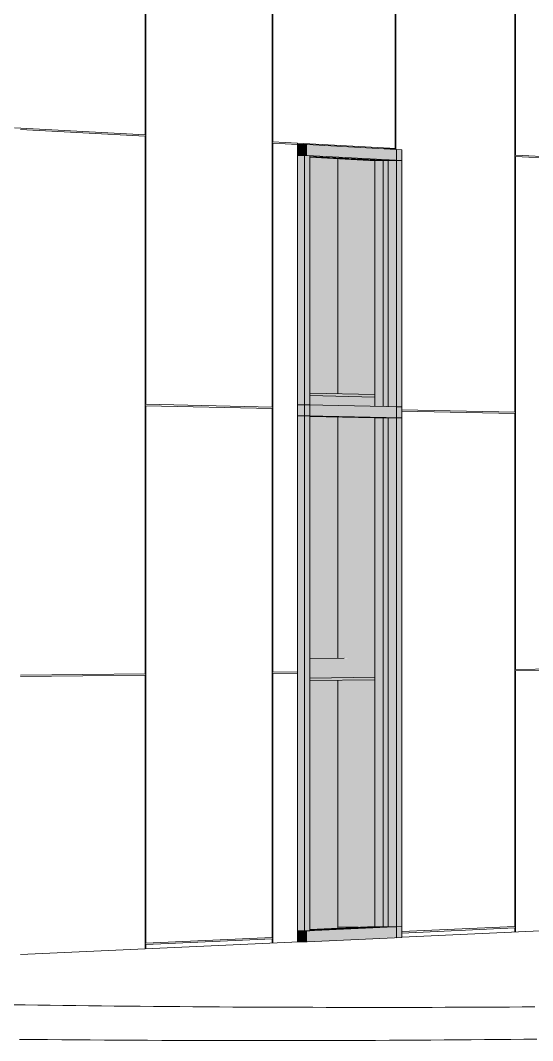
# Model space of a CAD drawing. Header units: inches. Extents: x -2804 to 58974, y -36095 to 66.
# Drawn here: x 58959.8358 to 58959.8801, y 65.9602 to 66.0483 of the extents above; entities that cross this region are included whole.
import ezdxf

# ---------------------------------------------------------------- set-up
doc = ezdxf.new("R2010")
doc.units = ezdxf.units.IN
doc.header["$MEASUREMENT"] = 0
for name, color, linetype, lineweight in [('A-GLAZ-CURT', 52, 'Continuous', 9), ('A-GLAZ-CWMG', 51, 'Continuous', 9), ('A-WALL-PATT', 111, 'Continuous', 13), ('Conc', 7, 'Continuous', 9), ('L-SITE-WALL', 31, 'Continuous', 13), ('S-BEAM', 12, 'Continuous', 9)]:
    doc.layers.add(name, color=color, linetype=linetype, lineweight=lineweight)

# ---------------------------------------------------------------- blocks, each defined once
blk = doc.blocks.new('FP_52-Looking North East Copy 1')
at = {"layer": 'A-WALL-PATT', "lineweight": 9}
for p, q in [((31213.922749, 66.038447), (31213.922749, 66.061587)), ((31213.922807, 66.015185), (31213.922807, 66.061582)), ((31213.933728, 66.014948), (31213.933728, 66.060624)), ((31213.933784, 66.037843), (31213.933784, 66.060619)), ((31213.944368, 66.037263), (31213.944368, 66.059691)), ((31213.944422, 66.03726), (31213.944422, 66.059686)), ((31213.954686, 66.014495), (31213.954686, 66.058785)), ((31213.954739, 66.036695), (31213.954739, 66.058781)), ((31213.922749, 66.038447), (31213.911475, 66.039064)), ((31213.911982, 66.038914), (31213.922749, 66.038326)), ((31213.922749, 65.991925), (31213.922749, 66.038326)), ((31213.935918, 66.037726), (31213.933784, 66.037843)), ((31213.933784, 66.037724), (31213.935918, 66.037607)), ((31213.933784, 65.992052), (31213.933784, 66.037724)), ((31213.964695, 66.03615), (31213.954739, 66.036695)), ((31213.954739, 66.03658), (31213.964695, 66.036036)), ((31213.954739, 65.992293), (31213.954739, 66.03658)), ((31213.933728, 66.014948), (31213.922807, 66.015185)), ((31213.922807, 65.968667), (31213.922807, 66.015064)), ((31213.933728, 66.01483), (31213.922807, 66.015064)), ((31213.933728, 65.969154), (31213.933728, 66.01483)), ((31213.954686, 66.014495), (31213.944918, 66.014706)), ((31213.954686, 66.01438), (31213.944918, 66.01459)), ((31213.954686, 65.97009), (31213.954686, 66.01438)), ((31213.964695, 65.992407), (31213.954739, 65.992293)), ((31213.954739, 65.992178), (31213.964695, 65.992294)), ((31213.922749, 65.991925), (31213.911982, 65.991801)), ((31213.911982, 65.991679), (31213.922749, 65.991804)), ((31213.922749, 65.968543), (31213.922749, 65.991804)), ((31213.935918, 65.992076), (31213.933784, 65.992052)), ((31213.933784, 65.991933), (31213.935918, 65.991958)), ((31213.933784, 65.969038), (31213.933784, 65.991933)), ((31213.954739, 65.969977), (31213.954739, 65.992178)), ((31213.944918, 65.969654), (31213.954686, 65.97009)), ((31213.954686, 65.969975), (31213.944918, 65.969537)), ((31213.954686, 65.969629), (31213.954686, 65.969975)), ((31213.954739, 65.969632), (31213.954739, 65.969977)), ((31213.922749, 65.968182), (31213.922749, 65.968543)), ((31213.922807, 65.968667), (31213.933728, 65.969154)), ((31213.922807, 65.968546), (31213.933728, 65.969035)), ((31213.922807, 65.968184), (31213.922807, 65.968546)), ((31213.933728, 65.968679), (31213.933728, 65.969035)), ((31213.933784, 65.968682), (31213.933784, 65.969038))]:
    blk.add_line(p, q, dxfattribs=at)
blk = doc.blocks.new('FP_55-Looking North East Copy 1')
at = {"layer": 'A-WALL-PATT', "lineweight": 9}
blk.add_line((31213.941151, 65.970034), (31213.93939, 65.970062), dxfattribs=at)

msp = doc.modelspace()

# ---------------------------------------------------------------- hatches: boundary and pattern name
at = {"layer": 'A-GLAZ-CURT', "transparency": 33554458}
for points in [[(58959.867607, 66.014982), (58959.867607, 66.036231), (58959.86083, 66.036561), (58959.860831, 66.036508), (58959.866457, 66.036209), (58959.866457, 66.015008), (58959.867236, 66.01499)], [(58959.86326, 66.016094), (58959.86326, 66.036384), (58959.860852, 66.036513), (58959.860852, 66.016151), (58959.862879, 66.016103)], [(58959.866458, 66.016017), (58959.866458, 66.036209), (58959.863247, 66.036381), (58959.863247, 66.016093), (58959.865222, 66.016046)], [(58959.866457, 66.015008), (58959.866457, 66.016017), (58959.860832, 66.016149), (58959.860831, 66.015131), (58959.86286, 66.015087)], [(58959.86083, 65.969782), (58959.867607, 65.970088), (58959.867607, 66.014025), (58959.86083, 66.014165), (58959.860831, 66.014132), (58959.866457, 66.014016), (58959.866457, 65.970098), (58959.860831, 65.969834)], [(58959.860832, 65.991324), (58959.866457, 65.991395), (58959.866458, 65.993258), (58959.862865, 65.99326), (58959.860836, 65.99324), (58959.860831, 65.991547)]]:
    msp.add_hatch(color=256, dxfattribs=at).paths.add_polyline_path(points, flags=0)
h = msp.add_hatch(color=256, dxfattribs=at)
h.paths.add_polyline_path([(58959.860852, 65.969848), (58959.86326, 65.969954), (58959.86326, 65.991354), (58959.860852, 65.991323), (58959.860852, 65.970084)], flags=0)
h.paths.add_polyline_path([(58959.860852, 65.993239), (58959.86326, 65.993263), (58959.86326, 66.014084), (58959.860852, 66.014134), (58959.860852, 65.993397)], flags=0)
h = msp.add_hatch(color=256, dxfattribs=at)
h.paths.add_polyline_path([(58959.863247, 65.969956), (58959.866458, 65.970117), (58959.866458, 65.991395), (58959.863247, 65.991354), (58959.863247, 65.970068)], flags=0)
h.paths.add_polyline_path([(58959.866458, 65.993258), (58959.866458, 66.014016), (58959.863247, 66.014083), (58959.863247, 65.993264), (58959.863811, 65.993267)], flags=0)
at = {"layer": 'A-GLAZ-CWMG'}
for points in [[(58959.859775, 66.036657), (58959.860384, 66.036669), (58959.860384, 66.037615), (58959.859775, 66.037603), (58959.859775, 66.036657)], [(58959.860384, 65.968772), (58959.860384, 65.969718), (58959.859775, 65.969718), (58959.859775, 65.968782), (58959.859981, 65.968779)]]:
    msp.add_hatch(color=256, dxfattribs=at).paths.add_polyline_path(points, flags=0)
at = {"layer": 'A-GLAZ-CWMG', "lineweight": 5}
for points in [[(58959.860606, 66.036657), (58959.860606, 66.037603), (58959.860384, 66.037615), (58959.860384, 66.036669)], [(58959.868774, 66.036222), (58959.868774, 66.037157), (58959.860606, 66.037603), (58959.860606, 66.036657), (58959.868339, 66.036245)], [(58959.859775, 66.014663), (58959.860384, 66.014668), (58959.860384, 66.036669), (58959.859775, 66.036639), (58959.859775, 66.014668)], [(58959.860828, 66.014658), (58959.860828, 66.036645), (58959.860384, 66.036669), (58959.860384, 66.014668)], [(58959.868339, 66.014966), (58959.868339, 66.036245), (58959.868278, 66.036244), (58959.867607, 66.036222), (58959.867607, 66.014982), (58959.868278, 66.014967)], [(58959.868774, 66.014489), (58959.868774, 66.036222), (58959.868339, 66.036222), (58959.868339, 66.014498)], [(58959.860384, 65.969718), (58959.860384, 66.014668), (58959.859775, 66.014663), (58959.859775, 65.969728), (58959.86009, 65.969723)], [(58959.860384, 65.969718), (58959.860828, 65.96975), (58959.860828, 66.014658), (58959.860384, 66.014653), (58959.860384, 65.96975)], [(58959.868339, 66.01403), (58959.868339, 66.014966), (58959.860828, 66.015109), (58959.860828, 66.014185), (58959.868278, 66.014032)], [(58959.868339, 65.969133), (58959.868774, 65.969164), (58959.868774, 66.014489), (58959.868339, 66.014484), (58959.868339, 65.969163)], [(58959.868278, 65.970066), (58959.868339, 65.970088), (58959.868339, 66.01403), (58959.867607, 66.014021), (58959.867607, 65.97008), (58959.868278, 65.970069)], [(58959.860384, 65.968772), (58959.860606, 65.968782), (58959.860606, 65.969728), (58959.860384, 65.969718), (58959.860384, 65.968779)], [(58959.860606, 65.968782), (58959.868339, 65.969164), (58959.868339, 65.970068), (58959.860606, 65.969718), (58959.860606, 65.969651)]]:
    msp.add_hatch(color=256, dxfattribs=at).paths.add_polyline_path(points, flags=0)

# ---------------------------------------------------------------- linework, layer by layer
at = {"layer": 'A-GLAZ-CURT'}
for p, q in [((58959.867607, 66.036231), (58959.86083, 66.036592)), ((58959.86083, 66.036561), (58959.867189, 66.036223)), ((58959.867189, 66.036223), (58959.867607, 66.036231)), ((58959.867189, 66.036223), (58959.867189, 66.014991)), ((58959.867607, 66.014982), (58959.867607, 66.036231)), ((58959.867607, 66.014025), (58959.86083, 66.014165)), ((58959.86083, 66.014153), (58959.867189, 66.014022)), ((58959.867189, 66.014022), (58959.867607, 66.014025)), ((58959.867189, 66.014022), (58959.867189, 65.970087)), ((58959.867607, 65.97008), (58959.867607, 66.014025)), ((58959.867189, 65.970087), (58959.86083, 65.969808)), ((58959.86083, 65.969782), (58959.867607, 65.97008)), ((58959.867189, 65.970087), (58959.867607, 65.97008))]:
    msp.add_line(p, q, dxfattribs=at)
at = {"layer": 'A-GLAZ-CWMG'}
for p, q in [((58959.860384, 66.037615), (58959.859775, 66.037603)), ((58959.860384, 66.036669), (58959.860384, 66.037615)), ((58959.860606, 66.037603), (58959.860384, 66.037615)), ((58959.868774, 66.037157), (58959.860606, 66.037603)), ((58959.868339, 66.037181), (58959.868774, 66.037157)), ((58959.868339, 66.037181), (58959.868339, 66.014498)), ((58959.868774, 66.014489), (58959.868774, 66.037157)), ((58959.868774, 66.037157), (58959.868774, 66.036222)), ((58959.859775, 66.036657), (58959.860384, 66.036669)), ((58959.859775, 66.036657), (58959.860384, 66.036669)), ((58959.859775, 66.036657), (58959.860384, 66.036669)), ((58959.860384, 66.036669), (58959.860828, 66.036645)), ((58959.860384, 66.036669), (58959.860384, 66.014668)), ((58959.860384, 66.036669), (58959.860606, 66.036657)), ((58959.860384, 66.036669), (58959.860828, 66.036645)), ((58959.860384, 66.036669), (58959.860384, 66.015141)), ((58959.860606, 66.036657), (58959.868774, 66.036222)), ((58959.860828, 66.014658), (58959.860828, 66.036645)), ((58959.860828, 66.015131), (58959.860828, 66.036645)), ((58959.860831, 66.036508), (58959.866457, 66.036209)), ((58959.866457, 66.036209), (58959.867607, 66.036231)), ((58959.866457, 66.036209), (58959.866457, 66.015008)), ((58959.866457, 66.036209), (58959.866457, 66.015008)), ((58959.867607, 66.036231), (58959.868339, 66.036245)), ((58959.868339, 66.036245), (58959.868774, 66.036222)), ((58959.868339, 66.036245), (58959.868339, 66.014966)), ((58959.868774, 66.014956), (58959.868774, 66.036222)), ((58959.860384, 66.015141), (58959.859775, 66.015136)), ((58959.860828, 66.015131), (58959.860384, 66.015141)), ((58959.868774, 66.014956), (58959.860606, 66.015136)), ((58959.860384, 66.014668), (58959.860384, 66.014188)), ((58959.860828, 66.014185), (58959.860828, 66.014658)), ((58959.868774, 66.014956), (58959.868339, 66.014966)), ((58959.868339, 66.014498), (58959.868339, 65.969133)), ((58959.868774, 66.014956), (58959.868774, 66.014021)), ((58959.868774, 65.969153), (58959.868774, 66.014489)), ((58959.859775, 66.01419), (58959.860384, 66.014195)), ((58959.860384, 66.014195), (58959.860828, 66.014185)), ((58959.860384, 66.014195), (58959.860384, 65.969718)), ((58959.860384, 66.014166), (58959.860384, 65.969718)), ((58959.860606, 66.01419), (58959.868774, 66.014021)), ((58959.860828, 65.969738), (58959.860828, 66.014185)), ((58959.860828, 65.969738), (58959.860828, 66.014157)), ((58959.860831, 66.014132), (58959.866457, 66.014016)), ((58959.866457, 66.014016), (58959.867607, 66.014025)), ((58959.866457, 66.014016), (58959.866457, 65.970098)), ((58959.866457, 66.014016), (58959.866457, 65.970098)), ((58959.867607, 66.014025), (58959.868339, 66.01403)), ((58959.868339, 66.01403), (58959.868774, 66.014021)), ((58959.868339, 66.01403), (58959.868339, 65.970068)), ((58959.868774, 65.970088), (58959.868774, 66.014021)), ((58959.860384, 65.969718), (58959.859775, 65.969728)), ((58959.860384, 65.969718), (58959.859775, 65.969728)), ((58959.860384, 65.969718), (58959.859775, 65.969728)), ((58959.860828, 65.969738), (58959.860384, 65.969718)), ((58959.860828, 65.969738), (58959.860384, 65.969718)), ((58959.860606, 65.969728), (58959.860384, 65.969718)), ((58959.860384, 65.968772), (58959.860384, 65.969718)), ((58959.868774, 65.970088), (58959.860606, 65.969728)), ((58959.866457, 65.970098), (58959.860831, 65.969852)), ((58959.867607, 65.97008), (58959.866457, 65.970098)), ((58959.868339, 65.970068), (58959.867607, 65.97008)), ((58959.868774, 65.970088), (58959.868339, 65.970068)), ((58959.868774, 65.970088), (58959.868774, 65.969153)), ((58959.859775, 65.968782), (58959.860384, 65.968772)), ((58959.860384, 65.968772), (58959.860606, 65.968782)), ((58959.860606, 65.968782), (58959.868774, 65.969153)), ((58959.868774, 65.969153), (58959.868339, 65.969133))]:
    msp.add_line(p, q, dxfattribs=at)
at = {"layer": 'Conc'}
for points in [[(58959.835186, 65.963339, 0), (58959.836257, 65.963323, 0), (58959.837336, 65.963308, 0), (58959.838421, 65.963294, 0), (58959.839514, 65.96328, 0), (58959.840614, 65.963266, 0), (58959.841719, 65.963253, 0), (58959.842831, 65.963241, 0), (58959.843948, 65.963229, 0), (58959.84507, 65.963218, 0), (58959.846196, 65.963207, 0), (58959.847327, 65.963197, 0), (58959.848462, 65.963187, 0), (58959.849601, 65.963178, 0), (58959.850743, 65.96317, 0), (58959.851887, 65.963162, 0), (58959.853034, 65.963155, 0), (58959.854183, 65.963148, 0), (58959.855334, 65.963142, 0), (58959.856486, 65.963136, 0), (58959.857639, 65.963131, 0), (58959.858792, 65.963127, 0), (58959.859946, 65.963123, 0), (58959.861099, 65.96312, 0), (58959.862251, 65.963118, 0), (58959.863402, 65.963116, 0), (58959.864552, 65.963114, 0), (58959.8657, 65.963114, 0), (58959.866846, 65.963114, 0), (58959.867989, 65.963114, 0), (58959.869129, 65.963115, 0), (58959.870265, 65.963117, 0), (58959.871398, 65.963119, 0), (58959.872526, 65.963122, 0), (58959.87365, 65.963125, 0), (58959.874769, 65.963129, 0), (58959.875883, 65.963134, 0), (58959.87699, 65.963139, 0), (58959.878092, 65.963145, 0), (58959.879187, 65.963152, 0), (58959.880276, 65.963159, 0)], [(58959.880442, 65.960376, 0), (58959.879329, 65.960363, 0), (58959.878207, 65.960351, 0), (58959.877074, 65.960339, 0), (58959.875933, 65.960329, 0), (58959.874782, 65.960319, 0), (58959.873624, 65.960309, 0), (58959.872457, 65.9603, 0), (58959.871282, 65.960292, 0), (58959.870101, 65.960285, 0), (58959.868912, 65.960278, 0), (58959.867717, 65.960272, 0), (58959.866516, 65.960266, 0), (58959.865309, 65.960262, 0), (58959.864097, 65.960258, 0), (58959.86288, 65.960254, 0), (58959.861659, 65.960252, 0), (58959.860434, 65.96025, 0), (58959.859205, 65.960248, 0), (58959.857973, 65.960248, 0), (58959.856738, 65.960248, 0), (58959.855502, 65.960249, 0), (58959.854263, 65.960251, 0), (58959.853023, 65.960253, 0), (58959.851781, 65.960256, 0), (58959.85054, 65.960259, 0), (58959.849298, 65.960264, 0), (58959.848056, 65.960269, 0), (58959.846815, 65.960274, 0), (58959.845575, 65.960281, 0), (58959.844337, 65.960288, 0), (58959.843101, 65.960296, 0), (58959.841867, 65.960304, 0), (58959.840636, 65.960313, 0), (58959.839408, 65.960323, 0), (58959.838184, 65.960334, 0), (58959.836964, 65.960345, 0), (58959.835748, 65.960356, 0)]]:
    msp.add_polyline3d(points, dxfattribs=at)
at = {"layer": 'L-SITE-WALL'}
for p, q in [((58959.859775, 65.968779), (58959.859775, 66.037726)), ((58959.859775, 66.037726), (58959.868279, 66.03726)), ((58959.867269, 66.03724), (58959.868279, 66.03726)), ((58959.868279, 66.03726), (58959.868279, 66.037184)), ((58959.863247, 66.016093), (58959.863247, 66.036381)), ((58959.863247, 65.993269), (58959.863247, 66.014083)), ((58959.863247, 65.969956), (58959.863247, 65.991354))]:
    msp.add_line(p, q, dxfattribs=at)
at = {"layer": 'L-SITE-WALL', "color": 250}
for p, q in [((58959.905852, 65.970863), (58959.868774, 65.969182)), ((58959.859909, 65.96878), (58959.835838, 65.967689))]:
    msp.add_line(p, q, dxfattribs=at)
at = {"layer": 'S-BEAM'}
for p, q in [((58959.860832, 66.016149), (58959.866457, 66.016017)), ((58959.866457, 66.0158), (58959.860831, 66.01593)), ((58959.860836, 65.99324), (58959.863816, 65.99327)), ((58959.860831, 65.991547), (58959.866457, 65.991617)), ((58959.860832, 65.991324), (58959.866457, 65.991395))]:
    msp.add_line(p, q, dxfattribs=at)

# ---------------------------------------------------------------- block references
at = {"layer": 'L-SITE-WALL', "lineweight": 9}
for name in ['FP_52-Looking North East Copy 1', 'FP_55-Looking North East Copy 1']:
    msp.add_blockref(name, (27745.923856, 0), dxfattribs=at)

doc.saveas('drawing.dxf')
